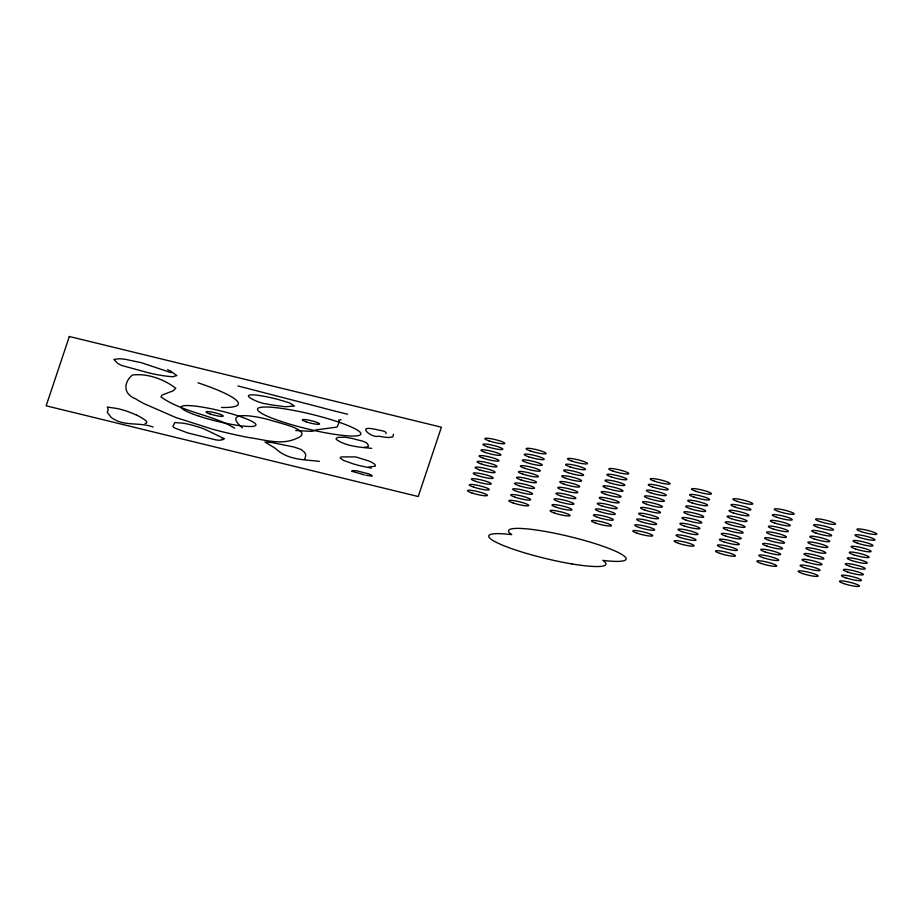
<?xml version="1.0" encoding="UTF-8"?>
<svg xmlns="http://www.w3.org/2000/svg" width="923" height="923" viewBox="0 0 923 923"><rect width="100%" height="100%" fill="white"/><g stroke="black" fill="none" stroke-linecap="round" stroke-linejoin="round"><path stroke-width="1.38" d="M293.341 405.289L289.568 402.878L277.708 399.336A33.309 4.753 13.6 0 0 273.9 398.39L272.839 398.136A27.875 3.98 13.6 0 0 254.644 394.917C237.003 393.844 262.017 404.262 265.778 403.709A23.456 3.346 13.6 0 0 270.958 404.839L285.403 406.755L294.633 406.039M304.602 459.469L305.732 455.743A161.617 23.052 13.6 0 0 304.475 452.316L301.198 449.524L294.252 447.078L272.216 442.59L264.947 442.048L273.127 446.997A49.75 7.096 13.6 0 1 274.812 448.036L279.161 451.543A73.978 10.557 13.6 0 0 280.696 452.593C292.141 460.15 306.344 459.723 319.427 461.362M223.089 439.602L219.686 440.271A11.814 1.684 13.6 0 1 215.105 439.729L187.438 432.818L174.828 428.03A27.09 3.865 13.6 0 1 173.143 426.668A26.098 3.727 13.6 0 1 172.959 426.311L174.839 422.538L183.273 423.207A19.037 2.711 13.6 0 1 188.327 424.222L189.365 424.465A16.995 2.423 13.6 0 1 192.595 425.272L200.556 427.672A23.029 3.288 13.6 0 1 205.783 429.726L224.474 438.806L221.67 439.256M385.906 433.695C387.902 430.845 378.222 430.395 375.949 429.426A18.898 2.7 13.6 0 0 370.273 428.48C358.32 427.257 373.088 438.54 378.522 436.141A24.552 3.507 13.6 0 0 381.88 436.729L383.933 437.041A18.645 2.665 13.6 0 0 388.964 437.49L392.91 436.821L393.452 434.237M371.715 448.382C359.947 447.159 346.24 446.478 336.33 439.475A39.701 5.665 13.6 0 1 336.918 437.906L337.772 437.56A64.172 9.149 13.6 0 1 338.591 437.34L344.787 437.214A13.441 1.915 13.6 0 1 347.163 437.537L349.955 438.021A17.675 2.527 13.6 0 1 353.994 438.875C357.974 440.479 369.408 441.136 368.242 446.697A31.013 4.419 13.6 0 1 365.843 447.182L364.366 447.24M295.729 430.51L311.928 431.387L315.908 430.072A41.143 5.873 13.6 0 1 316.82 429.806L336.699 427.13A52.934 7.546 13.6 0 0 337.241 426.726L339.099 422.33A48.423 6.911 13.6 0 0 339.006 421.799L338.672 420.127L341.083 419.746M172.982 376.642L176.835 375.569L170.663 371.138A70.044 9.991 13.6 0 0 167.617 369.673M368.554 467.061L375.015 466.23A41.05 5.85 13.6 0 0 375.234 464.973L374.715 464.281A29.744 4.246 13.6 0 0 371.715 462.331L371.184 462.065A34.486 4.915 13.6 0 0 368.646 460.9L355.667 456.92L341.545 456.908A29.005 4.142 13.6 0 0 340.322 458.12L343.76 460.542L353.359 463.911A26.317 3.75 13.6 0 0 359.393 465.584L371.277 468.157M150.541 373.342L121.79 365.52L117.936 363.524L113.841 359.428L119.655 358.724A29.501 4.211 13.6 0 1 125.805 359.416L141.484 362.739L171.24 372.719M364.389 474.907L351.628 471.203L352.782 470.638A15.726 2.238 13.6 0 1 356.878 470.857L369.142 474.007A16.291 2.319 13.6 0 1 371.531 475.241L372.177 476.083L365.82 475.253M237.949 385.952L321.354 407.539A128.758 18.368 13.6 0 0 347.579 414.208M153.056 427.061C140.469 422.019 125.759 426.38 113.875 419.169A43.992 6.276 13.6 0 1 111.891 417.934A42.17 6.011 13.6 0 1 111.268 417.45L107.172 412.258L108.222 409.812A36.101 5.146 13.6 0 0 108.049 409.247L107.368 407.055L117.336 408.554A21.287 3.034 13.6 0 1 121.698 409.65L123.774 410.227A17.491 2.492 13.6 0 1 126.716 411.116L135.866 414.727M234.65 428.157C211.794 414.369 182.373 412.431 160.983 396.855L162.09 395.021L173.039 390.891L175.808 388.306C164.49 379.376 147.011 372.973 132.277 375.073C123.324 382.93 123.163 394.063 135.762 398.921A176.87 25.221 13.6 0 0 143.919 403.605L175.762 417.484L212.463 429.207A66.468 9.484 13.6 0 0 224.589 432.31L236.496 435.045A81.432 11.618 13.6 0 0 248.414 437.479C263.897 439.51 280.904 445.509 295.948 438.69C312.874 432.61 289.43 425.641 283.303 423.934A40.889 5.826 13.6 0 0 271.997 420.703C264.047 417.669 219.063 407.978 242.472 427.903M173.074 376.676A31.89 4.546 13.6 0 1 150.518 373.307M135.969 414.75A92.138 13.141 13.6 0 1 143.619 419.054L146.642 421.338L146.665 422.965A25.659 3.657 13.6 0 1 145.015 423.38M198.018 382.803A91.446 13.037 13.6 0 1 221.485 407.447M69.34 336.503L46.15 405.82L418.223 496.528L441.413 427.199L69.34 336.503M843.841 583.601A10.222 1.454 13.6 0 0 859.428 586.174A10.222 1.454 13.6 0 0 845.272 581.34A10.222 1.454 13.6 0 0 843.841 583.601M845.78 577.821A10.222 1.454 13.6 0 0 861.355 580.405A10.222 1.454 13.6 0 0 847.199 575.571A10.222 1.454 13.6 0 0 845.78 577.821M847.706 572.041A10.222 1.454 13.6 0 0 863.293 574.625A10.222 1.454 13.6 0 0 849.137 569.791A10.222 1.454 13.6 0 0 847.706 572.041M849.645 566.272A10.222 1.454 13.6 0 0 865.22 568.845A10.222 1.454 13.6 0 0 851.064 564.011A10.222 1.454 13.6 0 0 849.645 566.272M851.571 560.492A10.222 1.454 13.6 0 0 867.159 563.065A10.222 1.454 13.6 0 0 853.002 558.242A10.222 1.454 13.6 0 0 851.571 560.492M853.51 554.711A10.222 1.454 13.6 0 0 869.085 557.296A10.222 1.454 13.6 0 0 854.929 552.462A10.222 1.454 13.6 0 0 853.51 554.711M855.436 548.931A10.222 1.454 13.6 0 0 871.024 551.516A10.222 1.454 13.6 0 0 856.867 546.681A10.222 1.454 13.6 0 0 855.436 548.931M857.375 543.162A10.222 1.454 13.6 0 0 872.95 545.735A10.222 1.454 13.6 0 0 858.794 540.913A10.222 1.454 13.6 0 0 857.375 543.162M859.301 537.382A10.222 1.454 13.6 0 0 874.889 539.967A10.222 1.454 13.6 0 0 860.732 535.132A10.222 1.454 13.6 0 0 859.301 537.382M861.24 531.602A10.222 1.454 13.6 0 0 876.815 534.186A10.222 1.454 13.6 0 0 862.659 529.352A10.222 1.454 13.6 0 0 861.24 531.602M802.502 573.518A10.222 1.454 13.6 0 0 818.09 576.102A10.222 1.454 13.6 0 0 803.933 571.268A10.222 1.454 13.6 0 0 802.502 573.518M804.441 567.737A10.222 1.454 13.6 0 0 820.016 570.322A10.222 1.454 13.6 0 0 805.86 565.487A10.222 1.454 13.6 0 0 804.441 567.737M806.367 561.969A10.222 1.454 13.6 0 0 821.943 564.541A10.222 1.454 13.6 0 0 807.798 559.719A10.222 1.454 13.6 0 0 806.367 561.969M808.306 556.188A10.222 1.454 13.6 0 0 823.881 558.773A10.222 1.454 13.6 0 0 809.725 553.938A10.222 1.454 13.6 0 0 808.306 556.188M810.232 550.408A10.222 1.454 13.6 0 0 825.808 552.992A10.222 1.454 13.6 0 0 811.663 548.158A10.222 1.454 13.6 0 0 810.232 550.408M812.171 544.639A10.222 1.454 13.6 0 0 827.746 547.212A10.222 1.454 13.6 0 0 813.59 542.389A10.222 1.454 13.6 0 0 812.171 544.639M814.098 538.859A10.222 1.454 13.6 0 0 829.673 541.443A10.222 1.454 13.6 0 0 815.528 536.609A10.222 1.454 13.6 0 0 814.098 538.859M816.036 533.079A10.222 1.454 13.6 0 0 831.611 535.663A10.222 1.454 13.6 0 0 817.455 530.829A10.222 1.454 13.6 0 0 816.036 533.079M817.963 527.31A10.222 1.454 13.6 0 0 833.538 529.883A10.222 1.454 13.6 0 0 819.393 525.049A10.222 1.454 13.6 0 0 817.963 527.31M819.901 521.53A10.222 1.454 13.6 0 0 835.477 524.114A10.222 1.454 13.6 0 0 821.32 519.28A10.222 1.454 13.6 0 0 819.901 521.53M761.163 563.445A10.222 1.454 13.6 0 0 776.739 566.018A10.222 1.454 13.6 0 0 762.583 561.196A10.222 1.454 13.6 0 0 761.163 563.445M763.09 557.665A10.222 1.454 13.6 0 0 778.677 560.249A10.222 1.454 13.6 0 0 764.521 555.415A10.222 1.454 13.6 0 0 763.09 557.665M765.029 551.885A10.222 1.454 13.6 0 0 780.604 554.469A10.222 1.454 13.6 0 0 766.448 549.635A10.222 1.454 13.6 0 0 765.029 551.885M766.955 546.116A10.222 1.454 13.6 0 0 782.542 548.689A10.222 1.454 13.6 0 0 768.386 543.855A10.222 1.454 13.6 0 0 766.955 546.116M768.894 540.336A10.222 1.454 13.6 0 0 784.469 542.92A10.222 1.454 13.6 0 0 770.313 538.086A10.222 1.454 13.6 0 0 768.894 540.336M770.82 534.555A10.222 1.454 13.6 0 0 786.408 537.14A10.222 1.454 13.6 0 0 772.251 532.306A10.222 1.454 13.6 0 0 770.82 534.555M772.759 528.787A10.222 1.454 13.6 0 0 788.334 531.36A10.222 1.454 13.6 0 0 774.178 526.525A10.222 1.454 13.6 0 0 772.759 528.787M774.685 523.006A10.222 1.454 13.6 0 0 790.273 525.579A10.222 1.454 13.6 0 0 776.116 520.757A10.222 1.454 13.6 0 0 774.685 523.006M776.624 517.226A10.222 1.454 13.6 0 0 792.199 519.811A10.222 1.454 13.6 0 0 778.043 514.976A10.222 1.454 13.6 0 0 776.624 517.226M778.55 511.446A10.222 1.454 13.6 0 0 794.138 514.03A10.222 1.454 13.6 0 0 779.981 509.196A10.222 1.454 13.6 0 0 778.55 511.446M719.825 553.362A10.222 1.454 13.6 0 0 735.4 555.946A10.222 1.454 13.6 0 0 721.244 551.112A10.222 1.454 13.6 0 0 719.825 553.362M721.751 547.581A10.222 1.454 13.6 0 0 737.339 550.166A10.222 1.454 13.6 0 0 723.182 545.331A10.222 1.454 13.6 0 0 721.751 547.581M723.69 541.813A10.222 1.454 13.6 0 0 739.265 544.385A10.222 1.454 13.6 0 0 725.109 539.563A10.222 1.454 13.6 0 0 723.69 541.813M725.616 536.032A10.222 1.454 13.6 0 0 741.204 538.617A10.222 1.454 13.6 0 0 727.047 533.782A10.222 1.454 13.6 0 0 725.616 536.032M727.555 530.252A10.222 1.454 13.6 0 0 743.13 532.836A10.222 1.454 13.6 0 0 728.974 528.002A10.222 1.454 13.6 0 0 727.555 530.252M729.482 524.483A10.222 1.454 13.6 0 0 745.069 527.056A10.222 1.454 13.6 0 0 730.912 522.233A10.222 1.454 13.6 0 0 729.482 524.483M731.42 518.703A10.222 1.454 13.6 0 0 746.995 521.287A10.222 1.454 13.6 0 0 732.839 516.453A10.222 1.454 13.6 0 0 731.42 518.703M733.347 512.923A10.222 1.454 13.6 0 0 748.934 515.507A10.222 1.454 13.6 0 0 734.777 510.673A10.222 1.454 13.6 0 0 733.347 512.923M735.285 507.154A10.222 1.454 13.6 0 0 750.861 509.727A10.222 1.454 13.6 0 0 736.704 504.904A10.222 1.454 13.6 0 0 735.285 507.154M737.212 501.374A10.222 1.454 13.6 0 0 752.799 503.958A10.222 1.454 13.6 0 0 738.642 499.124A10.222 1.454 13.6 0 0 737.212 501.374M678.486 543.289A10.222 1.454 13.6 0 0 694.061 545.862A10.222 1.454 13.6 0 0 679.905 541.04A10.222 1.454 13.6 0 0 678.486 543.289M680.413 537.509A10.222 1.454 13.6 0 0 695.988 540.093A10.222 1.454 13.6 0 0 681.843 535.259A10.222 1.454 13.6 0 0 680.413 537.509M682.351 531.729A10.222 1.454 13.6 0 0 697.926 534.313A10.222 1.454 13.6 0 0 683.77 529.479A10.222 1.454 13.6 0 0 682.351 531.729M684.278 525.96A10.222 1.454 13.6 0 0 699.853 528.533A10.222 1.454 13.6 0 0 685.708 523.699A10.222 1.454 13.6 0 0 684.278 525.96M686.204 520.18A10.222 1.454 13.6 0 0 701.792 522.764A10.222 1.454 13.6 0 0 687.635 517.93A10.222 1.454 13.6 0 0 686.204 520.18M688.143 514.399A10.222 1.454 13.6 0 0 703.718 516.984A10.222 1.454 13.6 0 0 689.573 512.15A10.222 1.454 13.6 0 0 688.143 514.399M690.069 508.631A10.222 1.454 13.6 0 0 705.657 511.204A10.222 1.454 13.6 0 0 691.5 506.369A10.222 1.454 13.6 0 0 690.069 508.631M692.008 502.85A10.222 1.454 13.6 0 0 707.583 505.423A10.222 1.454 13.6 0 0 693.438 500.601A10.222 1.454 13.6 0 0 692.008 502.85M693.934 497.07A10.222 1.454 13.6 0 0 709.522 499.655A10.222 1.454 13.6 0 0 695.365 494.82A10.222 1.454 13.6 0 0 693.934 497.07M695.873 491.301A10.222 1.454 13.6 0 0 711.448 493.874A10.222 1.454 13.6 0 0 697.303 489.04A10.222 1.454 13.6 0 0 695.873 491.301M637.135 533.206A10.222 1.454 13.6 0 0 652.723 535.79A10.222 1.454 13.6 0 0 638.566 530.956A10.222 1.454 13.6 0 0 637.135 533.206M639.074 527.437A10.222 1.454 13.6 0 0 654.649 530.01A10.222 1.454 13.6 0 0 640.493 525.175A10.222 1.454 13.6 0 0 639.074 527.437M641 521.657A10.222 1.454 13.6 0 0 656.588 524.229A10.222 1.454 13.6 0 0 642.431 519.407A10.222 1.454 13.6 0 0 641 521.657M642.939 515.876A10.222 1.454 13.6 0 0 658.514 518.461A10.222 1.454 13.6 0 0 644.358 513.626A10.222 1.454 13.6 0 0 642.939 515.876M644.865 510.096A10.222 1.454 13.6 0 0 660.453 512.68A10.222 1.454 13.6 0 0 646.296 507.846A10.222 1.454 13.6 0 0 644.865 510.096M646.804 504.327A10.222 1.454 13.6 0 0 662.379 506.9A10.222 1.454 13.6 0 0 648.223 502.077A10.222 1.454 13.6 0 0 646.804 504.327M648.731 498.547A10.222 1.454 13.6 0 0 664.318 501.131A10.222 1.454 13.6 0 0 650.161 496.297A10.222 1.454 13.6 0 0 648.731 498.547M650.669 492.767A10.222 1.454 13.6 0 0 666.244 495.351A10.222 1.454 13.6 0 0 652.088 490.517A10.222 1.454 13.6 0 0 650.669 492.767M652.596 486.998A10.222 1.454 13.6 0 0 668.183 489.571A10.222 1.454 13.6 0 0 654.026 484.748A10.222 1.454 13.6 0 0 652.596 486.998M654.534 481.218A10.222 1.454 13.6 0 0 670.11 483.802A10.222 1.454 13.6 0 0 655.953 478.968A10.222 1.454 13.6 0 0 654.534 481.218M595.797 523.133A10.222 1.454 13.6 0 0 611.384 525.706A10.222 1.454 13.6 0 0 597.227 520.884A10.222 1.454 13.6 0 0 595.797 523.133M597.735 517.353A10.222 1.454 13.6 0 0 613.31 519.937A10.222 1.454 13.6 0 0 599.154 515.103A10.222 1.454 13.6 0 0 597.735 517.353M599.662 511.573A10.222 1.454 13.6 0 0 615.249 514.157A10.222 1.454 13.6 0 0 601.092 509.323A10.222 1.454 13.6 0 0 599.662 511.573M601.6 505.804A10.222 1.454 13.6 0 0 617.175 508.377A10.222 1.454 13.6 0 0 603.019 503.554A10.222 1.454 13.6 0 0 601.6 505.804M603.527 500.024A10.222 1.454 13.6 0 0 619.114 502.608A10.222 1.454 13.6 0 0 604.957 497.774A10.222 1.454 13.6 0 0 603.527 500.024M605.465 494.243A10.222 1.454 13.6 0 0 621.041 496.828A10.222 1.454 13.6 0 0 606.884 491.994A10.222 1.454 13.6 0 0 605.465 494.243M607.392 488.475A10.222 1.454 13.6 0 0 622.967 491.048A10.222 1.454 13.6 0 0 608.822 486.213A10.222 1.454 13.6 0 0 607.392 488.475M609.33 482.694A10.222 1.454 13.6 0 0 624.906 485.279A10.222 1.454 13.6 0 0 610.749 480.445A10.222 1.454 13.6 0 0 609.33 482.694M611.257 476.914A10.222 1.454 13.6 0 0 626.832 479.499A10.222 1.454 13.6 0 0 612.687 474.664A10.222 1.454 13.6 0 0 611.257 476.914M613.195 471.145A10.222 1.454 13.6 0 0 628.771 473.718A10.222 1.454 13.6 0 0 614.614 468.884A10.222 1.454 13.6 0 0 613.195 471.145M554.458 513.05A10.222 1.454 13.6 0 0 570.033 515.634A10.222 1.454 13.6 0 0 555.888 510.8A10.222 1.454 13.6 0 0 554.458 513.05M556.384 507.281A10.222 1.454 13.6 0 0 571.972 509.854A10.222 1.454 13.6 0 0 557.815 505.019A10.222 1.454 13.6 0 0 556.384 507.281M558.323 501.501A10.222 1.454 13.6 0 0 573.898 504.073A10.222 1.454 13.6 0 0 559.753 499.251A10.222 1.454 13.6 0 0 558.323 501.501M560.249 495.72A10.222 1.454 13.6 0 0 575.837 498.305A10.222 1.454 13.6 0 0 561.68 493.47A10.222 1.454 13.6 0 0 560.249 495.72M562.188 489.951A10.222 1.454 13.6 0 0 577.763 492.524A10.222 1.454 13.6 0 0 563.618 487.69A10.222 1.454 13.6 0 0 562.188 489.951M564.115 484.171A10.222 1.454 13.6 0 0 579.702 486.744A10.222 1.454 13.6 0 0 565.545 481.921A10.222 1.454 13.6 0 0 564.115 484.171M566.053 478.391A10.222 1.454 13.6 0 0 581.628 480.975A10.222 1.454 13.6 0 0 567.472 476.141A10.222 1.454 13.6 0 0 566.053 478.391M567.98 472.611A10.222 1.454 13.6 0 0 583.567 475.195A10.222 1.454 13.6 0 0 569.41 470.361A10.222 1.454 13.6 0 0 567.98 472.611M569.918 466.842A10.222 1.454 13.6 0 0 585.494 469.415A10.222 1.454 13.6 0 0 571.337 464.592A10.222 1.454 13.6 0 0 569.918 466.842M571.845 461.062A10.222 1.454 13.6 0 0 587.432 463.646A10.222 1.454 13.6 0 0 573.275 458.812A10.222 1.454 13.6 0 0 571.845 461.062M513.119 502.977A10.222 1.454 13.6 0 0 528.694 505.55A10.222 1.454 13.6 0 0 514.538 500.728A10.222 1.454 13.6 0 0 513.119 502.977M515.046 497.197A10.222 1.454 13.6 0 0 530.633 499.781A10.222 1.454 13.6 0 0 516.476 494.947A10.222 1.454 13.6 0 0 515.046 497.197M516.984 491.417A10.222 1.454 13.6 0 0 532.559 494.001A10.222 1.454 13.6 0 0 518.403 489.167A10.222 1.454 13.6 0 0 516.984 491.417M518.911 485.648A10.222 1.454 13.6 0 0 534.498 488.221A10.222 1.454 13.6 0 0 520.341 483.398A10.222 1.454 13.6 0 0 518.911 485.648M520.849 479.868A10.222 1.454 13.6 0 0 536.425 482.452A10.222 1.454 13.6 0 0 522.268 477.618A10.222 1.454 13.6 0 0 520.849 479.868M522.776 474.087A10.222 1.454 13.6 0 0 538.363 476.672A10.222 1.454 13.6 0 0 524.206 471.838A10.222 1.454 13.6 0 0 522.776 474.087M524.714 468.319A10.222 1.454 13.6 0 0 540.29 470.892A10.222 1.454 13.6 0 0 526.133 466.069A10.222 1.454 13.6 0 0 524.714 468.319M526.641 462.538A10.222 1.454 13.6 0 0 542.228 465.123A10.222 1.454 13.6 0 0 528.071 460.289A10.222 1.454 13.6 0 0 526.641 462.538M528.579 456.758A10.222 1.454 13.6 0 0 544.155 459.342A10.222 1.454 13.6 0 0 529.998 454.508A10.222 1.454 13.6 0 0 528.579 456.758M530.506 450.989A10.222 1.454 13.6 0 0 546.093 453.562A10.222 1.454 13.6 0 0 531.936 448.728A10.222 1.454 13.6 0 0 530.506 450.989M471.78 492.894A10.222 1.454 13.6 0 0 487.356 495.478A10.222 1.454 13.6 0 0 473.199 490.644A10.222 1.454 13.6 0 0 471.78 492.894M473.707 487.125A10.222 1.454 13.6 0 0 489.282 489.698A10.222 1.454 13.6 0 0 475.137 484.863A10.222 1.454 13.6 0 0 473.707 487.125M475.645 481.344A10.222 1.454 13.6 0 0 491.221 483.929A10.222 1.454 13.6 0 0 477.064 479.095A10.222 1.454 13.6 0 0 475.645 481.344M477.572 475.564A10.222 1.454 13.6 0 0 493.147 478.149A10.222 1.454 13.6 0 0 479.002 473.314A10.222 1.454 13.6 0 0 477.572 475.564M479.51 469.795A10.222 1.454 13.6 0 0 495.086 472.368A10.222 1.454 13.6 0 0 480.929 467.534A10.222 1.454 13.6 0 0 479.51 469.795M481.437 464.015A10.222 1.454 13.6 0 0 497.012 466.588A10.222 1.454 13.6 0 0 482.867 461.765A10.222 1.454 13.6 0 0 481.437 464.015M483.375 458.235A10.222 1.454 13.6 0 0 498.951 460.819A10.222 1.454 13.6 0 0 484.794 455.985A10.222 1.454 13.6 0 0 483.375 458.235M485.302 452.455A10.222 1.454 13.6 0 0 500.877 455.039A10.222 1.454 13.6 0 0 486.733 450.205A10.222 1.454 13.6 0 0 485.302 452.455M487.24 446.686A10.222 1.454 13.6 0 0 502.816 449.259A10.222 1.454 13.6 0 0 488.659 444.436A10.222 1.454 13.6 0 0 487.24 446.686M489.167 440.906A10.222 1.454 13.6 0 0 504.743 443.49A10.222 1.454 13.6 0 0 490.598 438.656A10.222 1.454 13.6 0 0 489.167 440.906M306.344 421.903A8.826 1.258 13.6 0 0 319.554 424.003A8.826 1.258 13.6 0 0 307.036 419.827A8.826 1.258 13.6 0 0 306.344 421.903M281.238 421.476A53.188 7.592 13.6 0 0 360.847 434.122A53.188 7.592 13.6 0 0 285.426 408.97A53.188 7.592 13.6 0 0 281.238 421.476M210.017 413.977A8.826 1.258 13.6 0 0 223.228 416.077A8.826 1.258 13.6 0 0 210.709 411.9A8.826 1.258 13.6 0 0 210.017 413.977M198.595 416.042A38.385 5.469 13.6 0 0 255.902 425.099A38.385 5.469 13.6 0 0 201.329 406.951A38.385 5.469 13.6 0 0 198.595 416.042M572.133 563.965A60.283 8.595 13.6 0 0 602.846 560.376A60.503 8.63 13.6 0 0 617.729 552.242A60.503 8.63 13.6 0 0 542.401 530.956A60.503 8.63 13.6 0 0 511.746 534.636A60.283 8.595 13.6 0 0 497.197 542.793A60.283 8.595 13.6 0 0 572.133 563.965"/></g></svg>
